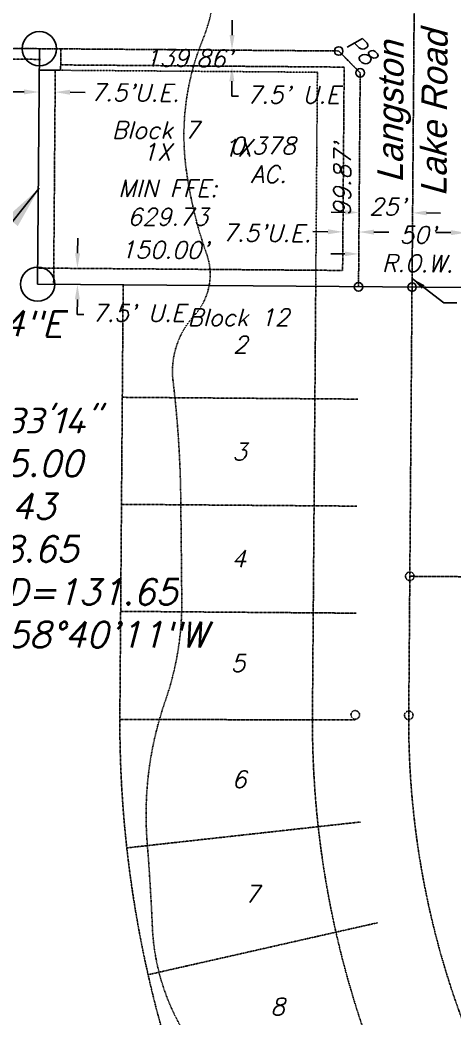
# Model space of a CAD drawing. Header units: feet. Extents: x 2327405 to 2393004, y 6977726 to 7089689.
# Drawn here: x 2342805.2 to 2343008, y 7042620.2 to 7043086.4 of the extents above; entities that cross this region are included whole.
import ezdxf
from ezdxf.enums import TextEntityAlignment as Align

# ---------------------------------------------------------------- set-up
doc = ezdxf.new("R2010")
doc.units = ezdxf.units.FT
doc.header["$MEASUREMENT"] = 0
for name, pattern in [('CNTR50', [0.9, 0.75, -0.05, 0.05, -0.05]), ('DEMO12', [0.09375, 0.03125, -0.0625]), ('DOT50', [0.125, 0, -0.125]), ('HIDN50', [0.1875, 0.125, -0.0625]), ('PHNTM33', [1.16, 0.66, -0.1, 0.1, -0.1, 0.1, -0.1])]:
    doc.linetypes.add(name, pattern=pattern)
doc.layers.get('0').update_dxf_attribs({"linetype": 'CONTINUOUS'})
doc.layers.get('Defpoints').update_dxf_attribs({"color": 249, "linetype": 'CONTINUOUS'})
for name, color, linetype in [('e -100yr floodplain', 5, 'DOT50'), ('f-bldg line', 251, 'HIDN50'), ('f-cl', 251, 'HIDN50'), ('f-cl-tick', 251, 'HIDN50'), ('f-lot', 251, 'HIDN50'), ('f-lot 100', 251, 'HIDN50'), ('p-bearings', 114, 'CONTINUOUS'), ('p-bl', 3, 'DEMO12'), ('p-boundary ph 1B', 1, 'CONTINUOUS'), ('P-centerline', 2, 'CONTINUOUS'), ('p-cl', 7, 'CNTR50'), ('p-cl tick', 2, 'CONTINUOUS'), ('p-dim', 3, 'CONTINUOUS'), ('p-ease', 2, 'HIDN50'), ('p-ease-text', 2, 'CONTINUOUS'), ('p-lot 100 1B', 2, 'CONTINUOUS'), ('p-lot text', 2, 'CONTINUOUS'), ('p-row', 5, 'PHNTM33'), ('p-street names', 3, 'CONTINUOUS'), ('s-easement-txt', 2, 'CONTINUOUS'), ('TEXT', 2, 'CONTINUOUS')]:
    doc.layers.add(name, color=color, linetype=linetype)
doc.styles.add('L120S', font='SIMPLEX.SHX', dxfattribs={"oblique": 15, "height": 12})
doc.styles.add('LS60', font='simplex.shx', dxfattribs={"oblique": 15, "height": 3})
doc.styles.add('LS80', font='simplex.shx', dxfattribs={"oblique": 15, "height": 8})
doc.styles.get("Standard").update_dxf_attribs({"font": 'Simplex.shx'})
doc.styles.add('TB', font='tb-ld.shx', dxfattribs={"oblique": 15, "height": 1.377953})
doc.dimstyles.new('p-dim', dxfattribs={"dimtxt": 4, "dimasz": 6.5, "dimexe": 0.18, "dimexo": 0.0625, "dimgap": 0.09, "dimtad": 0, "dimzin": 0, "dimdsep": 46, "dimtxsty": 'LS60', "dimcen": 0, "dimse1": 1, "dimse2": 1, "dimclrd": 256, "dimclre": 256, "dimclrt": 256, "dimadec": 0, "dimazin": 0, "dimtfac": 1, "dimtofl": 0, "dimtmove": 2, "dimatfit": 3, "dimfxl": 0, "dimtolj": 1, "dimtzin": 0, "dimarcsym": 0})
doc.dimstyles.new('p-dims', dxfattribs={"dimtxt": 8, "dimasz": 7, "dimexe": 0.18, "dimexo": 0.0625, "dimgap": 0.09, "dimtad": 0, "dimzin": 0, "dimdsep": 46, "dimtxsty": 'LS80', "dimcen": 0, "dimse1": 1, "dimse2": 1, "dimclrd": 256, "dimclre": 256, "dimclrt": 256, "dimadec": 0, "dimazin": 0, "dimtfac": 1, "dimtofl": 0, "dimtmove": 2, "dimatfit": 3, "dimfxl": 0, "dimtolj": 1, "dimtzin": 0, "dimarcsym": 0})
doc.dimstyles.get("Standard").update_dxf_attribs({"dimtxt": 0.18, "dimasz": 0.18, "dimexe": 0.18, "dimexo": 0.0625, "dimgap": 0.09, "dimtad": 0, "dimtih": 1, "dimtoh": 1, "dimdec": 4, "dimzin": 0, "dimdsep": 46, "dimtxsty": 'Standard', "dimcen": 0.09, "dimadec": 0, "dimazin": 0, "dimtfac": 1, "dimtdec": 4, "dimtofl": 0, "dimtmove": 0, "dimatfit": 3, "dimfxl": 0, "dimtolj": 1, "dimtzin": 0, "dimarcsym": 0})

# ---------------------------------------------------------------- blocks, each defined once
blk = doc.blocks.new('2005042-10b')
at = {"layer": 'e -100yr floodplain', "flags": 128}
blk.add_lwpolyline([(2342449.75866, 7044707.65907, -0.246523095), (2342565.94731, 7044492.2234), (2342568.9279, 7044437.84039), (2342571.54349, 7044389.13787, -0.080125506), (2342564.4572, 7044322.69789, -0.069097541), (2342556.87309, 7044304.96485, 0.131538463), (2342541.163, 7044250.44248, 0.061809779), (2342545.10783, 7044212.82916, 0.005239619), (2342545.87427, 7044209.67588, 0.104127838), (2342573.99373, 7044152.40661, -0.119053826), (2342640.27602, 7044006.70682, 0.002300326), (2342651.02361, 7043952.16204, 0.042414058), (2342670.58336, 7043885.13326, 0.027127368), (2342688.93289, 7043844.36657, -0.098812166), (2342747.8169, 7043726.03131, -0.097207549), (2342752.47001, 7043633.28075, 0.023936307), (2342746.67422, 7043572.97764, 0.056267316), (2342755.82419, 7043431.23245, -0.005198857), (2342773.4065, 7043326.59861, 0.193739545), (2342818.71683, 7043250.80706, 0.009941144), (2342862.31858, 7043219.05935, -0.115813664), (2342887.63409, 7043190.81232, -0.118785774), (2342897.7662, 7043153.27802, -0.027975127), (2342896.27175, 7043101.29521, -0.075131562), (2342890.41425, 7043076.7932, 0.130672664), (2342882.86509, 7043016.60113, 0.051083901), (2342892.44747, 7042976.96121, -0.277305644), (2342886.601, 7042948.37702, 0.218955733), (2342876.72423, 7042917.71909, -0.027263215), (2342880.32953, 7042862.27452, -0.000100303), (2342880.80833, 7042815.42768, -0.086345834), (2342873.1238, 7042768.48017, 0.103873262), (2342864.62419, 7042702.18077, -0.009062209), (2342867.05407, 7042662.64, 0.130263209), (2342882.88885, 7042611.8678, 0.018521028), (2342903.57922, 7042581.52229, -0.1658198), (2342945.73016, 7042448.47731, 0.00628101), (2342945.2483, 7042396.52208, 0.200048271), (2342975.54182, 7042324.50432, -0.225330752), (2342999.85675, 7042257.85131, 0.030244833), (2342999.08338, 7042234.41754, 0.435244606), (2343040.2452, 7042198.14919, -0.032122151), (2343082.03445, 7042199.59257, -0.113975743), (2343092.39212, 7042196.87413, -0.453008501), (2343100.77217, 7042162.096, 0.124390179), (2343083.88002, 7042118.12041, 0.122085665), (2343095.016, 7042028.57861, 0.082298386), (2343138.77881, 7041954.04588, 0.219586594), (2343180.78669, 7041934.09817, -0.170312207), (2343213.53503, 7041922.2032, 0.000891828), (2343262.9019, 7041881.95363, -0.023163819), (2343297.90433, 7041850.72091, -0.227516004), (2343325.19071, 7041775.62361), (2343325.24702, 7041770.11351), (2343325.60473, 7041735.11487, -0.075649888), (2343317.21656, 7041675.93049, 0.101804086), (2343314.49054, 7041645.34565), (2343314.86531, 7041608.67766, 0.109874122), (2343338.33046, 7041508.04845, -0.00204406), (2343364.36532, 7041453.29819, 0.007161705), (2343378.00235, 7041425.36098, -0.11931376), (2343391.86435, 7041366.40401, 0.167956835), (2343426.55191, 7041263.87419, -0.138086303), (2343440.43822, 7041229.56631, 0.321174612), (2343467.10713, 7041199.86755, -0.279163357), (2343503.80571, 7041164.84545, 0.127520078), (2343531.59019, 7041116.09013, -0.011510646), (2343549.96263, 7041096.31424, -0.174966885), (2343576.99059, 7041028.48321, -0.142166918), (2343569.19985, 7040997.93273, -0.019715033), (2343528.04977, 7040933.95225, 0.028532339), (2343478.21879, 7040816.8776), (2343431.18857, 7040723.78165)], format="xyb", dxfattribs=at)
blk = doc.blocks.new('*D19')
at = {"layer": 'Defpoints', "color": 0}
for p in [(2342814.11, 7043053.91), (2342821.6, 7043052.73), (2342821.61, 7043053.85)]:
    blk.add_point(p, dxfattribs=at)
at = {"layer": 's-easement-txt', "lineweight": -2}
for p, q in [((2342807.1, 7043052.84), (2342800.1, 7043052.89)), ((2342828.6, 7043052.67), (2342835.6, 7043052.62))]:
    blk.add_line(p, q, dxfattribs=at)
at = {"layer": 's-easement-txt'}
for points in [[(2342807.11, 7043054), (2342807.09, 7043051.67), (2342814.1, 7043052.78)], [(2342828.61, 7043053.84), (2342828.59, 7043051.51), (2342821.6, 7043052.73)]]:
    blk.add_solid(points, dxfattribs=at)
at = {"layer": 's-easement-txt', "insert": (2342858.96, 7043052.49), "char_height": 8, "attachment_point": 5, "rotation": 359.5601, "style": 'LS80'}
blk.add_mtext("\\A1;7.5'U.E.", dxfattribs=at)
blk = doc.blocks.new('*D22')
at = {"layer": 'Defpoints', "color": 0}
for p in [(2342963.51, 7042976.3), (2343013.51, 7042975.92), (2343013.52, 7042976.75)]:
    blk.add_point(p, dxfattribs=at)
at = {"layer": 'p-dim', "lineweight": -2}
for p, q in [((2342957.02, 7042977.19), (2342950.52, 7042977.24)), ((2343020.02, 7042976.7), (2343026.52, 7042976.65))]:
    blk.add_line(p, q, dxfattribs=at)
at = {"layer": 'p-dim'}
for points in [[(2342957.03, 7042978.27), (2342957.01, 7042976.1), (2342963.52, 7042977.14)], [(2343020.03, 7042977.79), (2343020.01, 7042975.62), (2343013.52, 7042976.75)]]:
    blk.add_solid(points, dxfattribs=at)
at = {"layer": 'p-dim', "insert": (2342991.05, 7042979.39), "char_height": 8, "attachment_point": 5, "rotation": 359.5601, "style": 'LS80'}
blk.add_mtext("\\A1;50'\\PR.O.W.", dxfattribs=at)
blk = doc.blocks.new('*D23')
at = {"layer": 'Defpoints', "color": 0}
for p in [(2342963.67, 7042996.16), (2342988.67, 7042996.32), (2342988.67, 7042995.96)]:
    blk.add_point(p, dxfattribs=at)
at = {"layer": 'p-dim', "lineweight": -2}
for p, q in [((2342957.17, 7042996.56), (2342950.67, 7042996.61)), ((2342995.17, 7042996.27), (2343001.67, 7042996.22))]:
    blk.add_line(p, q, dxfattribs=at)
at = {"layer": 'p-dim'}
for points in [[(2342957.18, 7042997.64), (2342957.16, 7042995.47), (2342963.67, 7042996.51)], [(2342995.18, 7042997.35), (2342995.16, 7042995.18), (2342988.67, 7042996.32)]]:
    blk.add_solid(points, dxfattribs=at)
at = {"layer": 'p-dim', "insert": (2342976.97, 7042999.22), "char_height": 8, "attachment_point": 5, "rotation": 359.5601, "style": 'LS80'}
blk.add_mtext("\\A1;25'", dxfattribs=at)
blk = doc.blocks.new('*D58')
at = {"layer": 'Defpoints', "color": 0}
for p in [(2342956.11, 7042988.57), (2342963.6, 7042987.39), (2342963.61, 7042988.52)]:
    blk.add_point(p, dxfattribs=at)
at = {"layer": 's-easement-txt', "lineweight": -2}
for p, q in [((2342949.1, 7042987.5), (2342942.1, 7042987.56)), ((2342970.6, 7042987.34), (2342977.6, 7042987.28))]:
    blk.add_line(p, q, dxfattribs=at)
at = {"layer": 's-easement-txt'}
for points in [[(2342949.11, 7042988.67), (2342949.09, 7042986.33), (2342956.1, 7042987.45)], [(2342970.61, 7042988.5), (2342970.59, 7042986.17), (2342963.6, 7042987.39)]]:
    blk.add_solid(points, dxfattribs=at)
at = {"layer": 's-easement-txt', "insert": (2342920.55, 7042986.9), "char_height": 8, "attachment_point": 5, "rotation": 359.5601, "style": 'LS80'}
blk.add_mtext("\\A1;7.5'U.E.", dxfattribs=at)
blk = doc.blocks.new('*D59')
at = {"layer": 'Defpoints', "color": 0}
for p in [(2343013.61, 7042988.13), (2343018.6, 7042986.93), (2343018.61, 7042988.06)]:
    blk.add_point(p, dxfattribs=at)
at = {"layer": 's-easement-txt', "lineweight": -2}
for p, q in [((2343006.6, 7042987.09), (2342999.6, 7042987.18)), ((2343025.6, 7042986.84), (2343032.6, 7042986.75))]:
    blk.add_line(p, q, dxfattribs=at)
at = {"layer": 's-easement-txt'}
for points in [[(2343006.61, 7042988.26), (2343006.58, 7042985.93), (2343013.6, 7042987)], [(2343025.61, 7042988.01), (2343025.58, 7042985.68), (2343018.6, 7042986.93)]]:
    blk.add_solid(points, dxfattribs=at)
at = {"layer": 's-easement-txt', "insert": (2343044.52, 7043008.66), "char_height": 8, "attachment_point": 5, "rotation": 90, "style": 'LS80'}
blk.add_mtext("\\A1;5' U.E.", dxfattribs=at)

msp = doc.modelspace()

# ---------------------------------------------------------------- linework, layer by layer
at = {"layer": 'f-bldg line'}
msp.add_line((2342941.86745, 7042761.9597), (2342943.40258, 7042961.8899), dxfattribs=at)
msp.add_arc((2343386.85434, 7042758.54295), 445, 179.5600739, 226.5044818, dxfattribs=at)
at = {"layer": 'f-cl'}
for p, q in [((2342986.86613, 7042761.61418), (2342988.40223, 7042961.67162)), ((2343682.14509, 7042821.2136), (2342987.36471, 7042826.54834))]:
    msp.add_line(p, q, dxfattribs=at)
msp.add_arc((2343386.85434, 7042758.54295), 400, 179.5600739, 226.5044818, dxfattribs=at)
at = {"layer": 'f-cl-tick'}
for centre in [(2342987.36471, 7042826.54834), (2342961.86686, 7042761.80613), (2342986.86613, 7042761.61418)]:
    msp.add_circle(centre, 2, dxfattribs=at)
at = {"layer": 'f-lot', "flags": 128}
for points in [[(2342851.87011, 7042762.65072), (2342853.40523, 7042962.58093)], [(2342962.99954, 7042909.3222), (2342853.00278, 7042910.16679)], [(2342962.61563, 7042859.32367), (2342852.61888, 7042860.16826)], [(2342962.23173, 7042809.32515), (2342852.23497, 7042810.16974)], [(2342851.85518, 7042759.68562), (2342961.85489, 7042759.43637)], [(2342855.10253, 7042699.67861), (2342964.43467, 7042711.78155)], [(2342865.05565, 7042640.42803), (2342972.34136, 7042664.71334)]]:
    msp.add_lwpolyline(points, dxfattribs=at)
msp.add_lwpolyline([(2342851.87011, 7042762.65072, 0.207747251), (2343018.615, 7042370.43885)], format="xyb", dxfattribs=at)
at = {"layer": 'p-bl'}
for p, q in [((2342944.1714, 7043062.01919), (2342814.1799, 7043063.03177)), ((2342943.40258, 7042961.8899), (2342944.1714, 7043062.01919))]:
    msp.add_line(p, q, dxfattribs=at)
at = {"layer": 'p-boundary ph 1B'}
msp.add_lwpolyline([(2344142.73293, 7044302.72084), (2342477.81161, 7044315.50462), (2342035.46045, 7044319.13558), (2342034.35461, 7044184.41337), (2342107.06987, 7044156.70628), (2342107.16995, 7044072.2292), (2342121.60108, 7043929.298), (2342159.64623, 7043701.60982), (2342241.7294, 7043584.6412), (2342449.91435, 7043583.44498), (2342452.65155, 7042909.18455), (2342506.9994, 7042909.03045, 0.283299893), (2342663.57014, 7043004.87335, -0.284639495), (2342776.0262, 7043073.32928), (2342814.25668, 7043073.03148), (2342813.41209, 7042963.03472), (2343901.12067, 7042954.56194), (2344004.72784, 7043063.75822), (2344140.78206, 7043062.69841), (2344150.84666, 7043052.62073), (2344142.73293, 7044302.72084)], format="xyb", dxfattribs=at)
at = {"layer": 'P-centerline'}
msp.add_lwpolyline([(2342954.11671, 7043071.94203), (2342964.1698, 7043061.73336)], dxfattribs=at)
at = {"layer": 'p-cl'}
msp.add_line((2342988.40223, 7042961.67162), (2342989.43877, 7043096.66764), dxfattribs=at)
at = {"layer": 'p-cl tick'}
for centre in [(2342954.11671, 7043071.94203), (2342964.1698, 7043061.73336), (2342963.40199, 7042961.73634), (2342988.40223, 7042961.67162)]:
    msp.add_circle(centre, 2, dxfattribs=at)
at = {"layer": 'p-ease'}
for p, q in [((2342814.70639, 7043068.02782), (2342775.98725, 7043068.32943)), ((2342956.69022, 7043064.42175), (2342824.19879, 7043065.4538)), ((2342955.9608, 7042969.42455), (2342956.69022, 7043064.42175)), ((2342824.1796, 7043062.95388), (2342814.1799, 7043063.03177))]:
    msp.add_line(p, q, dxfattribs=at)
for points in [[(2342824.25638, 7043072.95358), (2342824.1796, 7043062.95388)], [(2342820.91187, 7042962.97713), (2342821.67967, 7043062.97335)], [(2342813.47051, 7042970.53449), (2342955.9608, 7042969.42455)]]:
    msp.add_lwpolyline(points, dxfattribs=at)
at = {"layer": 'p-ease-text'}
for p, q in [((2342904.30021, 7043079.40382), (2342904.35853, 7043086.40357)), ((2342904.20116, 7043057.83041), (2342904.14285, 7043050.83065)), ((2342904.14285, 7043050.83065), (2342907.25579, 7043050.83065)), ((2342832.08705, 7042977.46322), (2342832.14536, 7042984.46297)), ((2342831.988, 7042955.88981), (2342831.92969, 7042948.89005)), ((2342831.92969, 7042948.89005), (2342835.04263, 7042948.89005))]:
    msp.add_line(p, q, dxfattribs=at)
for points in [[(2342903.13359, 7043079.41353), (2342905.46684, 7043079.3941), (2342904.2419, 7043072.40406)], [(2342903.03453, 7043057.84013), (2342905.36778, 7043057.82069), (2342904.25947, 7043064.83017)], [(2342830.92043, 7042977.47293), (2342833.25368, 7042977.4535), (2342832.02874, 7042970.46346)], [(2342830.82137, 7042955.89953), (2342833.15462, 7042955.88009), (2342832.04631, 7042962.88957)]]:
    msp.add_solid(points, dxfattribs=at)
at = {"layer": 'p-lot text'}
for centre in [(2342814.25668, 7043073.03148), (2342813.41209, 7042963.03472)]:
    msp.add_circle(centre, 8, dxfattribs=at)
at = {"layer": 'p-row'}
for p, q in [((2342954.11671, 7043071.94203), (2342776.0262, 7043073.32928)), ((2342954.11671, 7043071.94203), (2342776.0262, 7043073.32928)), ((2342954.11671, 7043071.94203), (2342776.0262, 7043073.32928)), ((2342964.1698, 7043061.73336), (2342954.11671, 7043071.94203)), ((2342868.09775, 7043067.61193), (2342867.09778, 7043067.61972)), ((2342963.40299, 7042961.86635), (2342964.1698, 7043061.73336)), ((2342955.90321, 7042961.92394), (2342955.90322, 7042961.92477))]:
    msp.add_line(p, q, dxfattribs=at)

# ---------------------------------------------------------------- block references
msp.add_blockref('2005042-10b', (0, 0))
msp.add_blockref('2005042-10b', (0, 0))

# ---------------------------------------------------------------- texts
at = {"layer": 'f-lot 100', "style": 'LS80', "oblique": 15}
for s, p in [('Block 12', (2342907.29592, 7042947.49454)), ('2', (2342908.19311, 7042934.74376)), ('3', (2342907.80921, 7042884.74523)), ('4', (2342907.4253, 7042834.7467)), ('5', (2342907.05065, 7042785.95334)), ('6', (2342907.61754, 7042731.68494)), ('7', (2342913.65087, 7042678.12069)), ('8', (2342925.57871, 7042625.54335))]:
    msp.add_text(s, height=8, dxfattribs=at).set_placement(p, align=Align.MIDDLE_CENTER)
at = {"layer": 'p-bearings', "insert": (2342774.09746, 7042938.99895), "char_height": 12, "attachment_point": 8, "rotation": 359.3499138, "style": 'L120S'}
msp.add_mtext('N00°26\'24"E', dxfattribs=at)
at = {"layer": 'p-bearings', "insert": (2342753.85961, 7042793.27503), "char_height": 12, "attachment_point": 7, "style": 'L120S'}
msp.add_mtext('Δ=63°33\'14"\\PR=125.00\\PT=77.43\\PL=138.65\\PCHORD=131.65\\PCB=S58°40\'11"W', dxfattribs=at)
at = {"layer": 'P-centerline', "color": 4, "insert": (2342961.99331, 7043069.64432), "char_height": 8, "attachment_point": 8, "rotation": 314.5600739, "style": 'LS80'}
msp.add_mtext('P8', dxfattribs=at)
at = {"layer": 'p-ease-text', "char_height": 8, "attachment_point": 5, "style": 'LS80'}
for insert in [(2342932.89597, 7043051.47737), (2342860.6828, 7042949.53677)]:
    msp.add_mtext("7.5' U.E", dxfattribs=dict(at, insert=insert))
at = {"layer": 'p-lot 100 1B', "color": 4, "style": 'LS80', "oblique": 15}
for s, p in [('Block 7', (2342868.48168, 7043035.03348)), ('1X', (2342869.12839, 7043024.73479))]:
    msp.add_text(s, height=8, dxfattribs=at).set_placement(p, align=Align.MIDDLE_CENTER)
at = {"layer": 'p-lot 100 1B', "style": 'LS80', "oblique": 15}
msp.add_text('1X', height=8, dxfattribs=at).set_placement((2342906.80412, 7043026.72699), align=Align.MIDDLE_CENTER)
at = {"layer": 'p-lot text', "style": 'LS80', "oblique": 15}
msp.add_text("150.00'", height=8, rotation=359.5536995, dxfattribs=at).set_placement((2342852.16946, 7042975.20282))
at = {"layer": 'p-lot text', "char_height": 8, "style": 'LS80'}
for s, insert, attachment_point, rotation in [("139.86'", (2342884.15917, 7043072.63976), 2, 359.6138327), ("99.87'", (2342959.78651, 7043011.83057), 8, 89.5600739)]:
    msp.add_mtext(s, dxfattribs=dict(at, insert=insert, attachment_point=attachment_point, rotation=rotation))
at = {"layer": 'p-street names', "color": 55, "char_height": 12, "width": 159.36, "attachment_point": 8, "rotation": 89.5856419, "style": 'TB'}
for s, insert in [('Lake Road', (2343004.94107, 7043042.81792)), ('Langston', (2342987.95712, 7043043.35862))]:
    msp.add_mtext(s, dxfattribs=dict(at, insert=insert))
at = {"layer": 's-easement-txt', "char_height": 8, "attachment_point": 5, "style": 'LS80'}
for s, insert in [('0.378\\P AC.', (2342918.66779, 7043021.08872)), ('MIN FFE: \\P629.73', (2342874.2917, 7043001.141))]:
    msp.add_mtext(s, dxfattribs=dict(at, insert=insert))

# ---------------------------------------------------------------- dimensions: what is measured, and where the dimension line sits
at = {"layer": 'p-dim', "color": 3}
for base, p1, p2, text, picture, middle in [((2342988.66824, 7042996.31602), (2342963.66628, 7042996.15663), (2342988.66554, 7042995.96468), "25'", '*D23', (2342976.97437, 7042999.21782)), ((2343013.51877, 7042976.75303), (2342963.51382, 7042976.30034), (2343013.51234, 7042975.91643), "50'\\PR.O.W.", '*D22', (2342991.04645, 7042979.38739))]:
    dim = msp.add_linear_dim(base=base, p1=p1, p2=p2, angle=359.5600739, text=text, dimstyle='p-dim', override={"dimtxsty": 'LS80'}, dxfattribs=at)
    dim.commit()
    dim.dimension.update_dxf_attribs({"geometry": picture, "text_midpoint": middle, "dimtype": 161})
at = {"layer": 's-easement-txt'}
for base, p1, p2, picture, middle in [((2342821.60099, 7043052.72639), (2342814.10986, 7043053.91035), (2342821.60964, 7043053.85277), '*D19', (2342858.96065, 7043052.49102)), ((2342963.59897, 7042987.39029), (2342956.10784, 7042988.57425), (2342963.60762, 7042988.51667), '*D58', (2342920.55165, 7042986.9023))]:
    dim = msp.add_linear_dim(base=base, p1=p1, p2=p2, angle=359.560074, text="7.5'U.E.", dimstyle='p-dims', dxfattribs=at)
    dim.commit()
    dim.dimension.update_dxf_attribs({"geometry": picture, "text_midpoint": middle, "dimtype": 161})
dim = msp.add_linear_dim(base=(2343018.59709, 7042986.93424), p1=(2343013.61227, 7042988.12633), p2=(2343018.61191, 7042988.06054), angle=359.2460771, text="5' U.E.", dimstyle='p-dims', dxfattribs=at)
dim.commit()
dim.dimension.update_dxf_attribs({"geometry": '*D59', "text_midpoint": (2343044.51517, 7043008.66125), "dimtype": 161, "text_rotation": 90})

# ---------------------------------------------------------------- leaders
at = {"layer": 'p-bearings'}
msp.add_leader([(2342814.15394, 7043007.79293), (2342771.22589, 7042954.56753)], dimstyle='Standard', override={"dimasz": 20, "dimlfac": 1, "dimclrd": 256}, dxfattribs=at)
at = {"layer": 'TEXT', "color": 6}
msp.add_leader([(2342988.43278, 7042965.65027), (2343003.23157, 7042954.35709), (2343009.3604, 7042954.35709)], dimstyle='p-dim', override={"dimgap": 0.09, "dimtad": 0, "dimclrd": 6}, dxfattribs=at)

doc.saveas('drawing.dxf')
